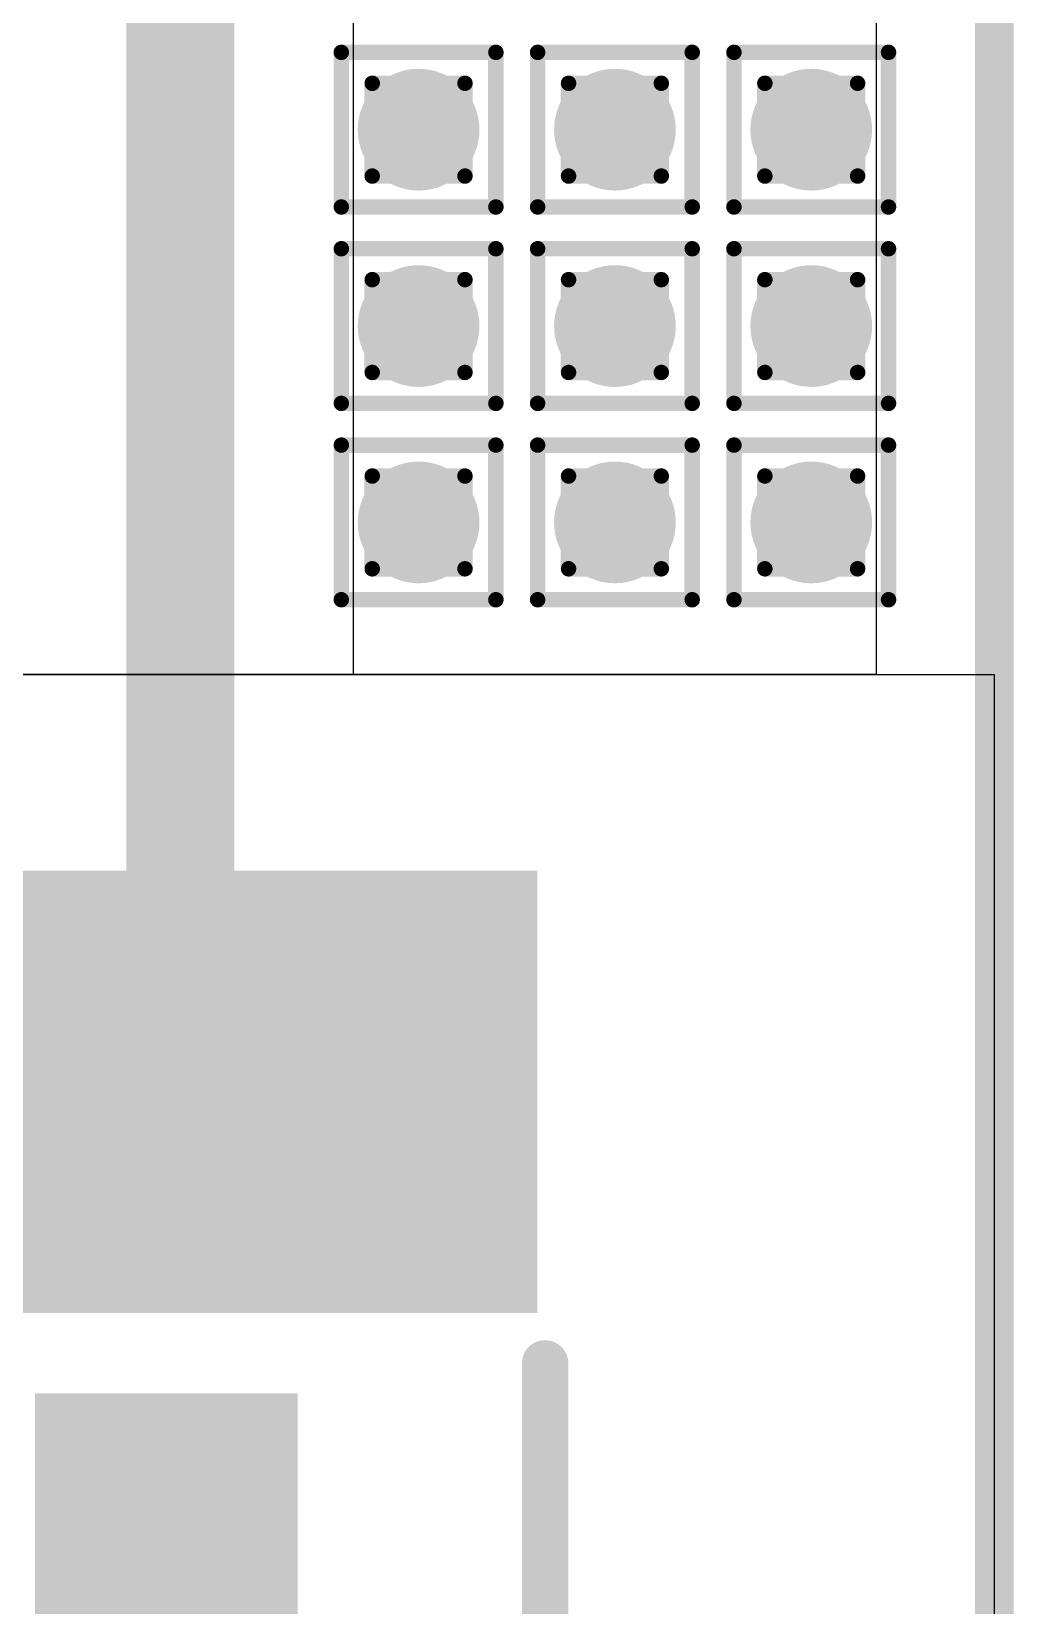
# Model space of a CAD drawing. Header units: inches. Extents: x -12 to 5357, y -8 to 5291.
# Drawn here: x 42.84 to 46.06, y 20.3 to 25.47 of the extents above; entities that cross this region are included whole.
import ezdxf

# ---------------------------------------------------------------- set-up
doc = ezdxf.new("R2010")
doc.units = ezdxf.units.IN
for name, color, linetype in [('Board Outline', 216, 'Continuous'), ('Bottom Layer', 5, 'Continuous'), ('Drill Drawing', 1, 'Continuous'), ('Ground', 16, 'Continuous'), ('Multi-Layer', 9, 'Continuous'), ('Power', 76, 'Continuous'), ('Top Layer', 1, 'Continuous'), ('Top Overlay', 2, 'Continuous'), ('Top Paste', 8, 'Continuous'), ('Top Solder', 216, 'Continuous'), ('Via Holes', 16, 'Continuous')]:
    doc.layers.add(name, color=color, linetype=linetype)

# ---------------------------------------------------------------- blocks, each defined once
blk = doc.blocks.new('0915AT43A0026001E_14')
at = {"layer": 'Top Layer'}
blk.add_hatch(color=1, dxfattribs=at).paths.add_polyline_path([(-4.0032, 1.1176), (-2.7532, 1.1176), (-2.7532, -1.1176), (-4.0032, -1.1176)])
at = {"layer": 'Top Overlay'}
blk.add_hatch(color=2, dxfattribs=at).paths.add_polyline_path([(-2.3875, -0.4317), (-1.6001, -0.4317), (-1.6001, 0.4319), (-2.3875, 0.4319)])
at = {"layer": 'Top Paste'}
blk.add_hatch(color=8, dxfattribs=at).paths.add_polyline_path([(-4.0032, 1.1176), (-2.7532, 1.1176), (-2.7532, -1.1176), (-4.0032, -1.1176)])
at = {"layer": 'Top Solder'}
blk.add_hatch(color=216, dxfattribs=at).paths.add_polyline_path([(-4.1048, 1.2192), (-2.6516, 1.2192), (-2.6516, -1.2192), (-4.1048, -1.2192)])
at = {"layer": 'Top Overlay'}
blk.add_lwpolyline([(2.4864, 1.2446, 0.1524, 0.1524, 0), (-2.4865, 1.2446, 0.1524, 0.1524, 0)], format="xyseb", dxfattribs=at)
blk.add_lwpolyline([(-2.5246, 1.2446, 0.0762, 0.0762, 1), (-2.4484, 1.2446, 0.0762, 0.0762, 1)], format="xyseb", close=True, dxfattribs=at)

msp = doc.modelspace()

# ---------------------------------------------------------------- hatches: boundary and pattern name
at = {"layer": 'Bottom Layer'}
h = msp.add_hatch(color=5, dxfattribs=at)
edge = h.paths.add_edge_path()
edge.add_arc((44.1084, 25.146), 0.2, 0, 360)
h = msp.add_hatch(color=5, dxfattribs=at)
edge = h.paths.add_edge_path()
edge.add_arc((44.7536, 25.146), 0.2, 0, 360)
h = msp.add_hatch(color=5, dxfattribs=at)
edge = h.paths.add_edge_path()
edge.add_arc((45.3988, 25.146), 0.2, 0, 360)
h = msp.add_hatch(color=5, dxfattribs=at)
edge = h.paths.add_edge_path()
edge.add_arc((44.1084, 24.5008), 0.2, 0, 360)
h = msp.add_hatch(color=5, dxfattribs=at)
edge = h.paths.add_edge_path()
edge.add_arc((44.7536, 24.5008), 0.2, 0, 360)
h = msp.add_hatch(color=5, dxfattribs=at)
edge = h.paths.add_edge_path()
edge.add_arc((45.3988, 24.5008), 0.2, 0, 360)
h = msp.add_hatch(color=5, dxfattribs=at)
edge = h.paths.add_edge_path()
edge.add_arc((44.1084, 23.8557), 0.2, 0, 360)
h = msp.add_hatch(color=5, dxfattribs=at)
edge = h.paths.add_edge_path()
edge.add_arc((44.7536, 23.8557), 0.2, 0, 360)
h = msp.add_hatch(color=5, dxfattribs=at)
edge = h.paths.add_edge_path()
edge.add_arc((45.3988, 23.8557), 0.2, 0, 360)
at = {"layer": 'Ground'}
h = msp.add_hatch(color=16, dxfattribs=at)
edge = h.paths.add_edge_path()
edge.add_arc((44.1084, 25.146), 0.2, 0, 360)
h = msp.add_hatch(color=16, dxfattribs=at)
edge = h.paths.add_edge_path()
edge.add_arc((44.7536, 25.146), 0.2, 0, 360)
h = msp.add_hatch(color=16, dxfattribs=at)
edge = h.paths.add_edge_path()
edge.add_arc((45.3988, 25.146), 0.2, 0, 360)
h = msp.add_hatch(color=16, dxfattribs=at)
edge = h.paths.add_edge_path()
edge.add_arc((44.1084, 24.5008), 0.2, 0, 360)
h = msp.add_hatch(color=16, dxfattribs=at)
edge = h.paths.add_edge_path()
edge.add_arc((44.7536, 24.5008), 0.2, 0, 360)
h = msp.add_hatch(color=16, dxfattribs=at)
edge = h.paths.add_edge_path()
edge.add_arc((45.3988, 24.5008), 0.2, 0, 360)
h = msp.add_hatch(color=16, dxfattribs=at)
edge = h.paths.add_edge_path()
edge.add_arc((44.1084, 23.8557), 0.2, 0, 360)
h = msp.add_hatch(color=16, dxfattribs=at)
edge = h.paths.add_edge_path()
edge.add_arc((44.7536, 23.8557), 0.2, 0, 360)
h = msp.add_hatch(color=16, dxfattribs=at)
edge = h.paths.add_edge_path()
edge.add_arc((45.3988, 23.8557), 0.2, 0, 360)
at = {"layer": 'Power'}
h = msp.add_hatch(color=76, dxfattribs=at)
edge = h.paths.add_edge_path()
edge.add_arc((44.1084, 25.146), 0.2, 0, 360)
h = msp.add_hatch(color=76, dxfattribs=at)
edge = h.paths.add_edge_path()
edge.add_arc((44.7536, 25.146), 0.2, 0, 360)
h = msp.add_hatch(color=76, dxfattribs=at)
edge = h.paths.add_edge_path()
edge.add_arc((45.3988, 25.146), 0.2, 0, 360)
h = msp.add_hatch(color=76, dxfattribs=at)
edge = h.paths.add_edge_path()
edge.add_arc((44.1084, 24.5008), 0.2, 0, 360)
h = msp.add_hatch(color=76, dxfattribs=at)
edge = h.paths.add_edge_path()
edge.add_arc((44.7536, 24.5008), 0.2, 0, 360)
h = msp.add_hatch(color=76, dxfattribs=at)
edge = h.paths.add_edge_path()
edge.add_arc((45.3988, 24.5008), 0.2, 0, 360)
h = msp.add_hatch(color=76, dxfattribs=at)
edge = h.paths.add_edge_path()
edge.add_arc((44.1084, 23.8557), 0.2, 0, 360)
h = msp.add_hatch(color=76, dxfattribs=at)
edge = h.paths.add_edge_path()
edge.add_arc((44.7536, 23.8557), 0.2, 0, 360)
h = msp.add_hatch(color=76, dxfattribs=at)
edge = h.paths.add_edge_path()
edge.add_arc((45.3988, 23.8557), 0.2, 0, 360)
at = {"layer": 'Top Layer'}
h = msp.add_hatch(color=1, dxfattribs=at)
edge = h.paths.add_edge_path()
edge.add_arc((44.1084, 25.146), 0.2, 0, 360)
h = msp.add_hatch(color=1, dxfattribs=at)
edge = h.paths.add_edge_path()
edge.add_arc((44.7536, 25.146), 0.2, 0, 360)
h = msp.add_hatch(color=1, dxfattribs=at)
edge = h.paths.add_edge_path()
edge.add_arc((45.3988, 25.146), 0.2, 0, 360)
h = msp.add_hatch(color=1, dxfattribs=at)
edge = h.paths.add_edge_path()
edge.add_arc((44.1084, 24.5008), 0.2, 0, 360)
h = msp.add_hatch(color=1, dxfattribs=at)
edge = h.paths.add_edge_path()
edge.add_arc((44.7536, 24.5008), 0.2, 0, 360)
h = msp.add_hatch(color=1, dxfattribs=at)
edge = h.paths.add_edge_path()
edge.add_arc((45.3988, 24.5008), 0.2, 0, 360)
h = msp.add_hatch(color=1, dxfattribs=at)
edge = h.paths.add_edge_path()
edge.add_arc((44.1084, 23.8557), 0.2, 0, 360)
h = msp.add_hatch(color=1, dxfattribs=at)
edge = h.paths.add_edge_path()
edge.add_arc((44.7536, 23.8557), 0.2, 0, 360)
h = msp.add_hatch(color=1, dxfattribs=at)
edge = h.paths.add_edge_path()
edge.add_arc((45.3988, 23.8557), 0.2, 0, 360)
at = {"layer": 'Via Holes'}
h = msp.add_hatch(color=7, dxfattribs=at)
edge = h.paths.add_edge_path()
edge.add_arc((44.1084, 25.146), 0.1, 0, 360)
h = msp.add_hatch(color=7, dxfattribs=at)
edge = h.paths.add_edge_path()
edge.add_arc((44.7536, 25.146), 0.1, 0, 360)
h = msp.add_hatch(color=7, dxfattribs=at)
edge = h.paths.add_edge_path()
edge.add_arc((45.3988, 25.146), 0.1, 0, 360)
h = msp.add_hatch(color=7, dxfattribs=at)
edge = h.paths.add_edge_path()
edge.add_arc((44.1084, 24.5008), 0.1, 0, 360)
h = msp.add_hatch(color=7, dxfattribs=at)
edge = h.paths.add_edge_path()
edge.add_arc((44.7536, 24.5008), 0.1, 0, 360)
h = msp.add_hatch(color=7, dxfattribs=at)
edge = h.paths.add_edge_path()
edge.add_arc((45.3988, 24.5008), 0.1, 0, 360)
h = msp.add_hatch(color=7, dxfattribs=at)
edge = h.paths.add_edge_path()
edge.add_arc((44.1084, 23.8557), 0.1, 0, 360)
h = msp.add_hatch(color=7, dxfattribs=at)
edge = h.paths.add_edge_path()
edge.add_arc((44.7536, 23.8557), 0.1, 0, 360)
h = msp.add_hatch(color=7, dxfattribs=at)
edge = h.paths.add_edge_path()
edge.add_arc((45.3988, 23.8557), 0.1, 0, 360)

# ---------------------------------------------------------------- linework, layer by layer
at = {"layer": 'Board Outline'}
msp.add_lwpolyline([(46.0001, -1.4599, 0.127, 0.127, 0), (46.0001, 55.438, 0.127, 0.127, 0)], format="xyseb", dxfattribs=at)
at = {"layer": 'Bottom Layer'}
for p, q in [((45.6117, 38.3106), (45.6117, 23.3565)), ((45.6117, 23.3565), (35.0001, 23.3565))]:
    msp.add_line(p, q, dxfattribs=at)
at = {"layer": 'Drill Drawing'}
for points in [[(43.8544, 25.4, 0.0508, 0.0508, 0), (44.3624, 25.4, 0.0508, 0.0508, 0)], [(43.8544, 24.892, 0.0508, 0.0508, 0), (43.8544, 25.4, 0.0508, 0.0508, 0)], [(44.3624, 24.892, 0.0508, 0.0508, 0), (44.3624, 25.4, 0.0508, 0.0508, 0)], [(44.4996, 25.4, 0.0508, 0.0508, 0), (45.0076, 25.4, 0.0508, 0.0508, 0)], [(44.4996, 24.892, 0.0508, 0.0508, 0), (44.4996, 25.4, 0.0508, 0.0508, 0)], [(45.0076, 24.892, 0.0508, 0.0508, 0), (45.0076, 25.4, 0.0508, 0.0508, 0)], [(45.1448, 25.4, 0.0508, 0.0508, 0), (45.6528, 25.4, 0.0508, 0.0508, 0)], [(45.1448, 24.892, 0.0508, 0.0508, 0), (45.1448, 25.4, 0.0508, 0.0508, 0)], [(45.6528, 24.892, 0.0508, 0.0508, 0), (45.6528, 25.4, 0.0508, 0.0508, 0)], [(43.956, 25.2984, 0.0508, 0.0508, 0), (44.2608, 25.2984, 0.0508, 0.0508, 0)], [(43.956, 24.9936, 0.0508, 0.0508, 0), (43.956, 25.2984, 0.0508, 0.0508, 0)], [(44.2608, 24.9936, 0.0508, 0.0508, 0), (44.2608, 25.2984, 0.0508, 0.0508, 0)], [(44.6012, 25.2984, 0.0508, 0.0508, 0), (44.906, 25.2984, 0.0508, 0.0508, 0)], [(44.6012, 24.9936, 0.0508, 0.0508, 0), (44.6012, 25.2984, 0.0508, 0.0508, 0)], [(44.906, 24.9936, 0.0508, 0.0508, 0), (44.906, 25.2984, 0.0508, 0.0508, 0)], [(45.2464, 25.2984, 0.0508, 0.0508, 0), (45.5512, 25.2984, 0.0508, 0.0508, 0)], [(45.2464, 24.9936, 0.0508, 0.0508, 0), (45.2464, 25.2984, 0.0508, 0.0508, 0)], [(45.5512, 24.9936, 0.0508, 0.0508, 0), (45.5512, 25.2984, 0.0508, 0.0508, 0)], [(43.956, 24.9936, 0.0508, 0.0508, 0), (44.2608, 24.9936, 0.0508, 0.0508, 0)], [(44.6012, 24.9936, 0.0508, 0.0508, 0), (44.906, 24.9936, 0.0508, 0.0508, 0)], [(45.2464, 24.9936, 0.0508, 0.0508, 0), (45.5512, 24.9936, 0.0508, 0.0508, 0)], [(43.8544, 24.892, 0.0508, 0.0508, 0), (44.3624, 24.892, 0.0508, 0.0508, 0)], [(44.4996, 24.892, 0.0508, 0.0508, 0), (45.0076, 24.892, 0.0508, 0.0508, 0)], [(45.1448, 24.892, 0.0508, 0.0508, 0), (45.6528, 24.892, 0.0508, 0.0508, 0)], [(43.8544, 24.7548, 0.0508, 0.0508, 0), (44.3624, 24.7548, 0.0508, 0.0508, 0)], [(43.8544, 24.2468, 0.0508, 0.0508, 0), (43.8544, 24.7548, 0.0508, 0.0508, 0)], [(44.3624, 24.2468, 0.0508, 0.0508, 0), (44.3624, 24.7548, 0.0508, 0.0508, 0)], [(44.4996, 24.7548, 0.0508, 0.0508, 0), (45.0076, 24.7548, 0.0508, 0.0508, 0)], [(44.4996, 24.2468, 0.0508, 0.0508, 0), (44.4996, 24.7548, 0.0508, 0.0508, 0)], [(45.0076, 24.2468, 0.0508, 0.0508, 0), (45.0076, 24.7548, 0.0508, 0.0508, 0)], [(45.1448, 24.7548, 0.0508, 0.0508, 0), (45.6528, 24.7548, 0.0508, 0.0508, 0)], [(45.1448, 24.2468, 0.0508, 0.0508, 0), (45.1448, 24.7548, 0.0508, 0.0508, 0)], [(45.6528, 24.2468, 0.0508, 0.0508, 0), (45.6528, 24.7548, 0.0508, 0.0508, 0)], [(43.956, 24.6532, 0.0508, 0.0508, 0), (44.2608, 24.6532, 0.0508, 0.0508, 0)], [(43.956, 24.3484, 0.0508, 0.0508, 0), (43.956, 24.6532, 0.0508, 0.0508, 0)], [(44.2608, 24.3484, 0.0508, 0.0508, 0), (44.2608, 24.6532, 0.0508, 0.0508, 0)], [(44.6012, 24.6532, 0.0508, 0.0508, 0), (44.906, 24.6532, 0.0508, 0.0508, 0)], [(44.6012, 24.3484, 0.0508, 0.0508, 0), (44.6012, 24.6532, 0.0508, 0.0508, 0)], [(44.906, 24.3484, 0.0508, 0.0508, 0), (44.906, 24.6532, 0.0508, 0.0508, 0)], [(45.2464, 24.6532, 0.0508, 0.0508, 0), (45.5512, 24.6532, 0.0508, 0.0508, 0)], [(45.2464, 24.3484, 0.0508, 0.0508, 0), (45.2464, 24.6532, 0.0508, 0.0508, 0)], [(45.5512, 24.3484, 0.0508, 0.0508, 0), (45.5512, 24.6532, 0.0508, 0.0508, 0)], [(43.956, 24.3484, 0.0508, 0.0508, 0), (44.2608, 24.3484, 0.0508, 0.0508, 0)], [(44.6012, 24.3484, 0.0508, 0.0508, 0), (44.906, 24.3484, 0.0508, 0.0508, 0)], [(45.2464, 24.3484, 0.0508, 0.0508, 0), (45.5512, 24.3484, 0.0508, 0.0508, 0)], [(43.8544, 24.2468, 0.0508, 0.0508, 0), (44.3624, 24.2468, 0.0508, 0.0508, 0)], [(44.4996, 24.2468, 0.0508, 0.0508, 0), (45.0076, 24.2468, 0.0508, 0.0508, 0)], [(45.1448, 24.2468, 0.0508, 0.0508, 0), (45.6528, 24.2468, 0.0508, 0.0508, 0)], [(43.8544, 24.1097, 0.0508, 0.0508, 0), (44.3624, 24.1097, 0.0508, 0.0508, 0)], [(43.8544, 23.6017, 0.0508, 0.0508, 0), (43.8544, 24.1097, 0.0508, 0.0508, 0)], [(44.3624, 23.6017, 0.0508, 0.0508, 0), (44.3624, 24.1097, 0.0508, 0.0508, 0)], [(44.4996, 24.1097, 0.0508, 0.0508, 0), (45.0076, 24.1097, 0.0508, 0.0508, 0)], [(44.4996, 23.6017, 0.0508, 0.0508, 0), (44.4996, 24.1097, 0.0508, 0.0508, 0)], [(45.0076, 23.6017, 0.0508, 0.0508, 0), (45.0076, 24.1097, 0.0508, 0.0508, 0)], [(45.1448, 24.1097, 0.0508, 0.0508, 0), (45.6528, 24.1097, 0.0508, 0.0508, 0)], [(45.1448, 23.6017, 0.0508, 0.0508, 0), (45.1448, 24.1097, 0.0508, 0.0508, 0)], [(45.6528, 23.6017, 0.0508, 0.0508, 0), (45.6528, 24.1097, 0.0508, 0.0508, 0)], [(43.956, 24.0081, 0.0508, 0.0508, 0), (44.2608, 24.0081, 0.0508, 0.0508, 0)], [(43.956, 23.7033, 0.0508, 0.0508, 0), (43.956, 24.0081, 0.0508, 0.0508, 0)], [(44.2608, 23.7033, 0.0508, 0.0508, 0), (44.2608, 24.0081, 0.0508, 0.0508, 0)], [(44.6012, 24.0081, 0.0508, 0.0508, 0), (44.906, 24.0081, 0.0508, 0.0508, 0)], [(44.6012, 23.7033, 0.0508, 0.0508, 0), (44.6012, 24.0081, 0.0508, 0.0508, 0)], [(44.906, 23.7033, 0.0508, 0.0508, 0), (44.906, 24.0081, 0.0508, 0.0508, 0)], [(45.2464, 24.0081, 0.0508, 0.0508, 0), (45.5512, 24.0081, 0.0508, 0.0508, 0)], [(45.2464, 23.7033, 0.0508, 0.0508, 0), (45.2464, 24.0081, 0.0508, 0.0508, 0)], [(45.5512, 23.7033, 0.0508, 0.0508, 0), (45.5512, 24.0081, 0.0508, 0.0508, 0)], [(43.956, 23.7033, 0.0508, 0.0508, 0), (44.2608, 23.7033, 0.0508, 0.0508, 0)], [(44.6012, 23.7033, 0.0508, 0.0508, 0), (44.906, 23.7033, 0.0508, 0.0508, 0)], [(45.2464, 23.7033, 0.0508, 0.0508, 0), (45.5512, 23.7033, 0.0508, 0.0508, 0)], [(43.8544, 23.6017, 0.0508, 0.0508, 0), (44.3624, 23.6017, 0.0508, 0.0508, 0)], [(44.4996, 23.6017, 0.0508, 0.0508, 0), (45.0076, 23.6017, 0.0508, 0.0508, 0)], [(45.1448, 23.6017, 0.0508, 0.0508, 0), (45.6528, 23.6017, 0.0508, 0.0508, 0)]]:
    msp.add_lwpolyline(points, format="xyseb", dxfattribs=at)
for points in [[(43.8417, 25.4, 0.0254, 0.0254, 1), (43.8671, 25.4, 0.0254, 0.0254, 1)], [(43.8417, 25.4, 0.0254, 0.0254, 1), (43.8671, 25.4, 0.0254, 0.0254, 1)], [(44.3497, 25.4, 0.0254, 0.0254, 1), (44.3751, 25.4, 0.0254, 0.0254, 1)], [(44.3497, 25.4, 0.0254, 0.0254, 1), (44.3751, 25.4, 0.0254, 0.0254, 1)], [(44.4869, 25.4, 0.0254, 0.0254, 1), (44.5123, 25.4, 0.0254, 0.0254, 1)], [(44.4869, 25.4, 0.0254, 0.0254, 1), (44.5123, 25.4, 0.0254, 0.0254, 1)], [(44.9949, 25.4, 0.0254, 0.0254, 1), (45.0203, 25.4, 0.0254, 0.0254, 1)], [(44.9949, 25.4, 0.0254, 0.0254, 1), (45.0203, 25.4, 0.0254, 0.0254, 1)], [(45.1321, 25.4, 0.0254, 0.0254, 1), (45.1575, 25.4, 0.0254, 0.0254, 1)], [(45.1321, 25.4, 0.0254, 0.0254, 1), (45.1575, 25.4, 0.0254, 0.0254, 1)], [(45.6401, 25.4, 0.0254, 0.0254, 1), (45.6655, 25.4, 0.0254, 0.0254, 1)], [(45.6401, 25.4, 0.0254, 0.0254, 1), (45.6655, 25.4, 0.0254, 0.0254, 1)], [(43.9433, 25.2984, 0.0254, 0.0254, 1), (43.9687, 25.2984, 0.0254, 0.0254, 1)], [(43.9433, 25.2984, 0.0254, 0.0254, 1), (43.9687, 25.2984, 0.0254, 0.0254, 1)], [(44.2481, 25.2984, 0.0254, 0.0254, 1), (44.2735, 25.2984, 0.0254, 0.0254, 1)], [(44.2481, 25.2984, 0.0254, 0.0254, 1), (44.2735, 25.2984, 0.0254, 0.0254, 1)], [(44.5885, 25.2984, 0.0254, 0.0254, 1), (44.6139, 25.2984, 0.0254, 0.0254, 1)], [(44.5885, 25.2984, 0.0254, 0.0254, 1), (44.6139, 25.2984, 0.0254, 0.0254, 1)], [(44.8933, 25.2984, 0.0254, 0.0254, 1), (44.9187, 25.2984, 0.0254, 0.0254, 1)], [(44.8933, 25.2984, 0.0254, 0.0254, 1), (44.9187, 25.2984, 0.0254, 0.0254, 1)], [(45.2337, 25.2984, 0.0254, 0.0254, 1), (45.2591, 25.2984, 0.0254, 0.0254, 1)], [(45.2337, 25.2984, 0.0254, 0.0254, 1), (45.2591, 25.2984, 0.0254, 0.0254, 1)], [(45.5385, 25.2984, 0.0254, 0.0254, 1), (45.5639, 25.2984, 0.0254, 0.0254, 1)], [(45.5385, 25.2984, 0.0254, 0.0254, 1), (45.5639, 25.2984, 0.0254, 0.0254, 1)], [(43.9433, 24.9936, 0.0254, 0.0254, 1), (43.9687, 24.9936, 0.0254, 0.0254, 1)], [(43.9433, 24.9936, 0.0254, 0.0254, 1), (43.9687, 24.9936, 0.0254, 0.0254, 1)], [(44.2481, 24.9936, 0.0254, 0.0254, 1), (44.2735, 24.9936, 0.0254, 0.0254, 1)], [(44.2481, 24.9936, 0.0254, 0.0254, 1), (44.2735, 24.9936, 0.0254, 0.0254, 1)], [(44.5885, 24.9936, 0.0254, 0.0254, 1), (44.6139, 24.9936, 0.0254, 0.0254, 1)], [(44.5885, 24.9936, 0.0254, 0.0254, 1), (44.6139, 24.9936, 0.0254, 0.0254, 1)], [(44.8933, 24.9936, 0.0254, 0.0254, 1), (44.9187, 24.9936, 0.0254, 0.0254, 1)], [(44.8933, 24.9936, 0.0254, 0.0254, 1), (44.9187, 24.9936, 0.0254, 0.0254, 1)], [(45.2337, 24.9936, 0.0254, 0.0254, 1), (45.2591, 24.9936, 0.0254, 0.0254, 1)], [(45.2337, 24.9936, 0.0254, 0.0254, 1), (45.2591, 24.9936, 0.0254, 0.0254, 1)], [(45.5385, 24.9936, 0.0254, 0.0254, 1), (45.5639, 24.9936, 0.0254, 0.0254, 1)], [(45.5385, 24.9936, 0.0254, 0.0254, 1), (45.5639, 24.9936, 0.0254, 0.0254, 1)], [(43.8417, 24.892, 0.0254, 0.0254, 1), (43.8671, 24.892, 0.0254, 0.0254, 1)], [(43.8417, 24.892, 0.0254, 0.0254, 1), (43.8671, 24.892, 0.0254, 0.0254, 1)], [(44.3497, 24.892, 0.0254, 0.0254, 1), (44.3751, 24.892, 0.0254, 0.0254, 1)], [(44.3497, 24.892, 0.0254, 0.0254, 1), (44.3751, 24.892, 0.0254, 0.0254, 1)], [(44.4869, 24.892, 0.0254, 0.0254, 1), (44.5123, 24.892, 0.0254, 0.0254, 1)], [(44.4869, 24.892, 0.0254, 0.0254, 1), (44.5123, 24.892, 0.0254, 0.0254, 1)], [(44.9949, 24.892, 0.0254, 0.0254, 1), (45.0203, 24.892, 0.0254, 0.0254, 1)], [(44.9949, 24.892, 0.0254, 0.0254, 1), (45.0203, 24.892, 0.0254, 0.0254, 1)], [(45.1321, 24.892, 0.0254, 0.0254, 1), (45.1575, 24.892, 0.0254, 0.0254, 1)], [(45.1321, 24.892, 0.0254, 0.0254, 1), (45.1575, 24.892, 0.0254, 0.0254, 1)], [(45.6401, 24.892, 0.0254, 0.0254, 1), (45.6655, 24.892, 0.0254, 0.0254, 1)], [(45.6401, 24.892, 0.0254, 0.0254, 1), (45.6655, 24.892, 0.0254, 0.0254, 1)], [(43.8417, 24.7548, 0.0254, 0.0254, 1), (43.8671, 24.7548, 0.0254, 0.0254, 1)], [(43.8417, 24.7548, 0.0254, 0.0254, 1), (43.8671, 24.7548, 0.0254, 0.0254, 1)], [(44.3497, 24.7548, 0.0254, 0.0254, 1), (44.3751, 24.7548, 0.0254, 0.0254, 1)], [(44.3497, 24.7548, 0.0254, 0.0254, 1), (44.3751, 24.7548, 0.0254, 0.0254, 1)], [(44.4869, 24.7548, 0.0254, 0.0254, 1), (44.5123, 24.7548, 0.0254, 0.0254, 1)], [(44.4869, 24.7548, 0.0254, 0.0254, 1), (44.5123, 24.7548, 0.0254, 0.0254, 1)], [(44.9949, 24.7548, 0.0254, 0.0254, 1), (45.0203, 24.7548, 0.0254, 0.0254, 1)], [(44.9949, 24.7548, 0.0254, 0.0254, 1), (45.0203, 24.7548, 0.0254, 0.0254, 1)], [(45.1321, 24.7548, 0.0254, 0.0254, 1), (45.1575, 24.7548, 0.0254, 0.0254, 1)], [(45.1321, 24.7548, 0.0254, 0.0254, 1), (45.1575, 24.7548, 0.0254, 0.0254, 1)], [(45.6401, 24.7548, 0.0254, 0.0254, 1), (45.6655, 24.7548, 0.0254, 0.0254, 1)], [(45.6401, 24.7548, 0.0254, 0.0254, 1), (45.6655, 24.7548, 0.0254, 0.0254, 1)], [(43.9433, 24.6532, 0.0254, 0.0254, 1), (43.9687, 24.6532, 0.0254, 0.0254, 1)], [(43.9433, 24.6532, 0.0254, 0.0254, 1), (43.9687, 24.6532, 0.0254, 0.0254, 1)], [(44.2481, 24.6532, 0.0254, 0.0254, 1), (44.2735, 24.6532, 0.0254, 0.0254, 1)], [(44.2481, 24.6532, 0.0254, 0.0254, 1), (44.2735, 24.6532, 0.0254, 0.0254, 1)], [(44.5885, 24.6532, 0.0254, 0.0254, 1), (44.6139, 24.6532, 0.0254, 0.0254, 1)], [(44.5885, 24.6532, 0.0254, 0.0254, 1), (44.6139, 24.6532, 0.0254, 0.0254, 1)], [(44.8933, 24.6532, 0.0254, 0.0254, 1), (44.9187, 24.6532, 0.0254, 0.0254, 1)], [(44.8933, 24.6532, 0.0254, 0.0254, 1), (44.9187, 24.6532, 0.0254, 0.0254, 1)], [(45.2337, 24.6532, 0.0254, 0.0254, 1), (45.2591, 24.6532, 0.0254, 0.0254, 1)], [(45.2337, 24.6532, 0.0254, 0.0254, 1), (45.2591, 24.6532, 0.0254, 0.0254, 1)], [(45.5385, 24.6532, 0.0254, 0.0254, 1), (45.5639, 24.6532, 0.0254, 0.0254, 1)], [(45.5385, 24.6532, 0.0254, 0.0254, 1), (45.5639, 24.6532, 0.0254, 0.0254, 1)], [(43.9433, 24.3484, 0.0254, 0.0254, 1), (43.9687, 24.3484, 0.0254, 0.0254, 1)], [(43.9433, 24.3484, 0.0254, 0.0254, 1), (43.9687, 24.3484, 0.0254, 0.0254, 1)], [(44.2481, 24.3484, 0.0254, 0.0254, 1), (44.2735, 24.3484, 0.0254, 0.0254, 1)], [(44.2481, 24.3484, 0.0254, 0.0254, 1), (44.2735, 24.3484, 0.0254, 0.0254, 1)], [(44.5885, 24.3484, 0.0254, 0.0254, 1), (44.6139, 24.3484, 0.0254, 0.0254, 1)], [(44.5885, 24.3484, 0.0254, 0.0254, 1), (44.6139, 24.3484, 0.0254, 0.0254, 1)], [(44.8933, 24.3484, 0.0254, 0.0254, 1), (44.9187, 24.3484, 0.0254, 0.0254, 1)], [(44.8933, 24.3484, 0.0254, 0.0254, 1), (44.9187, 24.3484, 0.0254, 0.0254, 1)], [(45.2337, 24.3484, 0.0254, 0.0254, 1), (45.2591, 24.3484, 0.0254, 0.0254, 1)], [(45.2337, 24.3484, 0.0254, 0.0254, 1), (45.2591, 24.3484, 0.0254, 0.0254, 1)], [(45.5385, 24.3484, 0.0254, 0.0254, 1), (45.5639, 24.3484, 0.0254, 0.0254, 1)], [(45.5385, 24.3484, 0.0254, 0.0254, 1), (45.5639, 24.3484, 0.0254, 0.0254, 1)], [(43.8417, 24.2468, 0.0254, 0.0254, 1), (43.8671, 24.2468, 0.0254, 0.0254, 1)], [(43.8417, 24.2468, 0.0254, 0.0254, 1), (43.8671, 24.2468, 0.0254, 0.0254, 1)], [(44.3497, 24.2468, 0.0254, 0.0254, 1), (44.3751, 24.2468, 0.0254, 0.0254, 1)], [(44.3497, 24.2468, 0.0254, 0.0254, 1), (44.3751, 24.2468, 0.0254, 0.0254, 1)], [(44.4869, 24.2468, 0.0254, 0.0254, 1), (44.5123, 24.2468, 0.0254, 0.0254, 1)], [(44.4869, 24.2468, 0.0254, 0.0254, 1), (44.5123, 24.2468, 0.0254, 0.0254, 1)], [(44.9949, 24.2468, 0.0254, 0.0254, 1), (45.0203, 24.2468, 0.0254, 0.0254, 1)], [(44.9949, 24.2468, 0.0254, 0.0254, 1), (45.0203, 24.2468, 0.0254, 0.0254, 1)], [(45.1321, 24.2468, 0.0254, 0.0254, 1), (45.1575, 24.2468, 0.0254, 0.0254, 1)], [(45.1321, 24.2468, 0.0254, 0.0254, 1), (45.1575, 24.2468, 0.0254, 0.0254, 1)], [(45.6401, 24.2468, 0.0254, 0.0254, 1), (45.6655, 24.2468, 0.0254, 0.0254, 1)], [(45.6401, 24.2468, 0.0254, 0.0254, 1), (45.6655, 24.2468, 0.0254, 0.0254, 1)], [(43.8417, 24.1097, 0.0254, 0.0254, 1), (43.8671, 24.1097, 0.0254, 0.0254, 1)], [(43.8417, 24.1097, 0.0254, 0.0254, 1), (43.8671, 24.1097, 0.0254, 0.0254, 1)], [(44.3497, 24.1097, 0.0254, 0.0254, 1), (44.3751, 24.1097, 0.0254, 0.0254, 1)], [(44.3497, 24.1097, 0.0254, 0.0254, 1), (44.3751, 24.1097, 0.0254, 0.0254, 1)], [(44.4869, 24.1097, 0.0254, 0.0254, 1), (44.5123, 24.1097, 0.0254, 0.0254, 1)], [(44.4869, 24.1097, 0.0254, 0.0254, 1), (44.5123, 24.1097, 0.0254, 0.0254, 1)], [(44.9949, 24.1097, 0.0254, 0.0254, 1), (45.0203, 24.1097, 0.0254, 0.0254, 1)], [(44.9949, 24.1097, 0.0254, 0.0254, 1), (45.0203, 24.1097, 0.0254, 0.0254, 1)], [(45.1321, 24.1097, 0.0254, 0.0254, 1), (45.1575, 24.1097, 0.0254, 0.0254, 1)], [(45.1321, 24.1097, 0.0254, 0.0254, 1), (45.1575, 24.1097, 0.0254, 0.0254, 1)], [(45.6401, 24.1097, 0.0254, 0.0254, 1), (45.6655, 24.1097, 0.0254, 0.0254, 1)], [(45.6401, 24.1097, 0.0254, 0.0254, 1), (45.6655, 24.1097, 0.0254, 0.0254, 1)], [(43.9433, 24.0081, 0.0254, 0.0254, 1), (43.9687, 24.0081, 0.0254, 0.0254, 1)], [(43.9433, 24.0081, 0.0254, 0.0254, 1), (43.9687, 24.0081, 0.0254, 0.0254, 1)], [(44.2481, 24.0081, 0.0254, 0.0254, 1), (44.2735, 24.0081, 0.0254, 0.0254, 1)], [(44.2481, 24.0081, 0.0254, 0.0254, 1), (44.2735, 24.0081, 0.0254, 0.0254, 1)], [(44.5885, 24.0081, 0.0254, 0.0254, 1), (44.6139, 24.0081, 0.0254, 0.0254, 1)], [(44.5885, 24.0081, 0.0254, 0.0254, 1), (44.6139, 24.0081, 0.0254, 0.0254, 1)], [(44.8933, 24.0081, 0.0254, 0.0254, 1), (44.9187, 24.0081, 0.0254, 0.0254, 1)], [(44.8933, 24.0081, 0.0254, 0.0254, 1), (44.9187, 24.0081, 0.0254, 0.0254, 1)], [(45.2337, 24.0081, 0.0254, 0.0254, 1), (45.2591, 24.0081, 0.0254, 0.0254, 1)], [(45.2337, 24.0081, 0.0254, 0.0254, 1), (45.2591, 24.0081, 0.0254, 0.0254, 1)], [(45.5385, 24.0081, 0.0254, 0.0254, 1), (45.5639, 24.0081, 0.0254, 0.0254, 1)], [(45.5385, 24.0081, 0.0254, 0.0254, 1), (45.5639, 24.0081, 0.0254, 0.0254, 1)], [(43.9433, 23.7033, 0.0254, 0.0254, 1), (43.9687, 23.7033, 0.0254, 0.0254, 1)], [(43.9433, 23.7033, 0.0254, 0.0254, 1), (43.9687, 23.7033, 0.0254, 0.0254, 1)], [(44.2481, 23.7033, 0.0254, 0.0254, 1), (44.2735, 23.7033, 0.0254, 0.0254, 1)], [(44.2481, 23.7033, 0.0254, 0.0254, 1), (44.2735, 23.7033, 0.0254, 0.0254, 1)], [(44.5885, 23.7033, 0.0254, 0.0254, 1), (44.6139, 23.7033, 0.0254, 0.0254, 1)], [(44.5885, 23.7033, 0.0254, 0.0254, 1), (44.6139, 23.7033, 0.0254, 0.0254, 1)], [(44.8933, 23.7033, 0.0254, 0.0254, 1), (44.9187, 23.7033, 0.0254, 0.0254, 1)], [(44.8933, 23.7033, 0.0254, 0.0254, 1), (44.9187, 23.7033, 0.0254, 0.0254, 1)], [(45.2337, 23.7033, 0.0254, 0.0254, 1), (45.2591, 23.7033, 0.0254, 0.0254, 1)], [(45.2337, 23.7033, 0.0254, 0.0254, 1), (45.2591, 23.7033, 0.0254, 0.0254, 1)], [(45.5385, 23.7033, 0.0254, 0.0254, 1), (45.5639, 23.7033, 0.0254, 0.0254, 1)], [(45.5385, 23.7033, 0.0254, 0.0254, 1), (45.5639, 23.7033, 0.0254, 0.0254, 1)], [(43.8417, 23.6017, 0.0254, 0.0254, 1), (43.8671, 23.6017, 0.0254, 0.0254, 1)], [(43.8417, 23.6017, 0.0254, 0.0254, 1), (43.8671, 23.6017, 0.0254, 0.0254, 1)], [(44.3497, 23.6017, 0.0254, 0.0254, 1), (44.3751, 23.6017, 0.0254, 0.0254, 1)], [(44.3497, 23.6017, 0.0254, 0.0254, 1), (44.3751, 23.6017, 0.0254, 0.0254, 1)], [(44.4869, 23.6017, 0.0254, 0.0254, 1), (44.5123, 23.6017, 0.0254, 0.0254, 1)], [(44.4869, 23.6017, 0.0254, 0.0254, 1), (44.5123, 23.6017, 0.0254, 0.0254, 1)], [(44.9949, 23.6017, 0.0254, 0.0254, 1), (45.0203, 23.6017, 0.0254, 0.0254, 1)], [(44.9949, 23.6017, 0.0254, 0.0254, 1), (45.0203, 23.6017, 0.0254, 0.0254, 1)], [(45.1321, 23.6017, 0.0254, 0.0254, 1), (45.1575, 23.6017, 0.0254, 0.0254, 1)], [(45.1321, 23.6017, 0.0254, 0.0254, 1), (45.1575, 23.6017, 0.0254, 0.0254, 1)], [(45.6401, 23.6017, 0.0254, 0.0254, 1), (45.6655, 23.6017, 0.0254, 0.0254, 1)], [(45.6401, 23.6017, 0.0254, 0.0254, 1), (45.6655, 23.6017, 0.0254, 0.0254, 1)]]:
    msp.add_lwpolyline(points, format="xyseb", close=True, dxfattribs=at)
at = {"layer": 'Ground'}
for p, q in [((45.6117, 38.3106), (45.6117, 23.3565)), ((45.6117, 23.3565), (35.0001, 23.3565))]:
    msp.add_line(p, q, dxfattribs=at)
at = {"layer": 'Multi-Layer'}
for p, q in [((35.0001, 23.3565), (46.0001, 23.3565)), ((46.0001, 23.3565), (46.0001, 13.8565))]:
    msp.add_line(p, q, dxfattribs=at)
at = {"layer": 'Top Layer'}
for p, q in [((45.6117, 38.3106), (45.6117, 23.3565)), ((43.8945, 23.3565), (43.8945, 29.1598)), ((45.6117, 23.3565), (43.8945, 23.3565))]:
    msp.add_line(p, q, dxfattribs=at)
for points in [[(43.325, 21.9847, 0.3551, 0.3551, 0), (43.325, 29.7694, 0.3551, 0.3551, 0)], [(43.2795, 21.9847, 0.254, 0.254, 0), (43.325, 21.9847, 0.254, 0.254, 0)]]:
    msp.add_lwpolyline(points, format="xyseb", dxfattribs=at)
for points in [[(43.2362, 21.9847, 0.1776, 0.1776, 1), (43.4138, 21.9847, 0.1776, 0.1776, 1)], [(43.216, 21.9847, 0.127, 0.127, 1), (43.343, 21.9847, 0.127, 0.127, 1)], [(43.2615, 21.9847, 0.127, 0.127, 1), (43.3885, 21.9847, 0.127, 0.127, 1)]]:
    msp.add_lwpolyline(points, format="xyseb", close=True, dxfattribs=at)

# ---------------------------------------------------------------- block references
at = {"rotation": 270}
msp.add_blockref('0915AT43A0026001E_14', (43.2795, 18.6065), dxfattribs=at)

doc.saveas('drawing.dxf')
